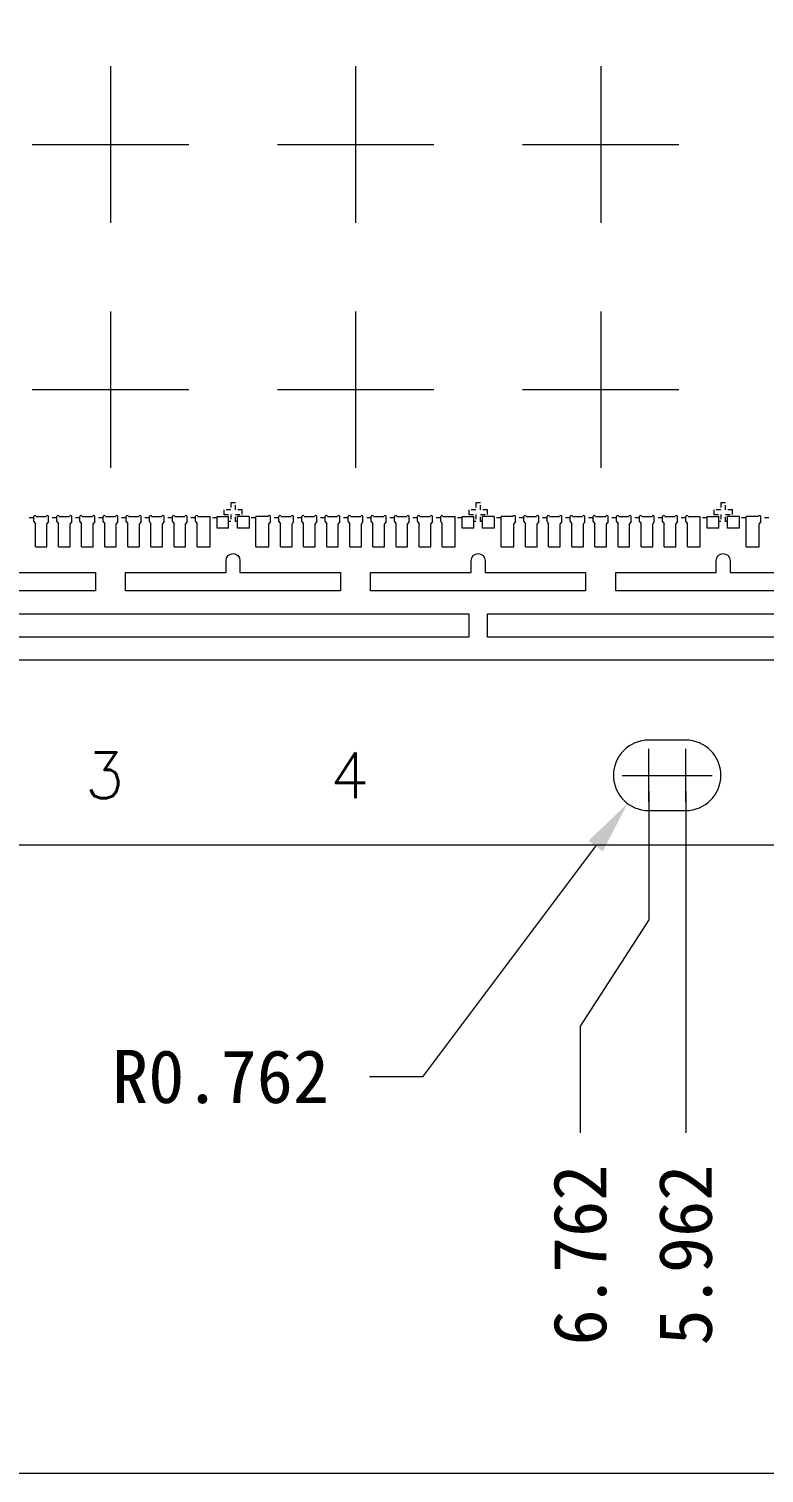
# Model space of a CAD drawing. Extents: x -6879 to 1236, y -1283 to -95.
# Drawn here: x -6776.23 to -6760.33, y -1158.14 to -1126.91 of the extents above; entities that cross this region are included whole.
import ezdxf

# ---------------------------------------------------------------- set-up
doc = ezdxf.new("R2010")
doc.units = 0
doc.header["$LTSCALE"] = 5
doc.header["$MEASUREMENT"] = 0
doc.header["$PDMODE"] = 3
for name, pattern in [('0', [0]), ('CENTER', [2, 1.25, -0.25, 0.25, -0.25]), ('HIDDEN', [0.375, 0.25, -0.125])]:
    doc.linetypes.add(name, pattern=pattern)
doc.layers.get('Defpoints').update_dxf_attribs({"linetype": 'CONTINUOUS'})
for name, color, linetype in [('1', 7, 'CONTINUOUS'), ('1D', 4, 'CONTINUOUS'), ('\\M+5B1EA\\M+5D7A2', 4, '0')]:
    doc.layers.add(name, color=color, linetype=linetype)
doc.layers.add('center', color=1, linetype='CONTINUOUS', lineweight=18)
doc.styles.add('\\M+5CBCE\\M+5CCE5', font='SimSun.ttf')
doc.styles.add('SIMPLEX', font='SIMPLEX')
doc.dimstyles.get("Standard").update_dxf_attribs({"dimscale": 0.12, "dimtxt": 1, "dimasz": 1, "dimexe": 0.3, "dimexo": 0.3, "dimgap": 0.3, "dimtad": 0, "dimdec": 3, "dimzin": 0, "dimdsep": 46, "dimtxsty": 'SIMPLEX', "dimcen": 0.5, "dimclrd": 256, "dimclre": 256, "dimclrt": 256, "dimadec": 0, "dimazin": 0, "dimtfac": 1, "dimtdec": 3, "dimtofl": 0, "dimtmove": 0, "dimatfit": 0, "dimfxl": 0, "dimtolj": 1, "dimtzin": 0, "dimlwd": -1, "dimlwe": -1, "dimarcsym": 0})

# ---------------------------------------------------------------- blocks, each defined once
blk = doc.blocks.new('*D62')
at = {"layer": '\\M+5B1EA\\M+5D7A2', "linetype": 'Continuous', "lineweight": 5}
for p, q in [((-6790.819, -1140.6), (-6790.819, -1149.597)), ((-6790.819, -1149.597), (-6789.361, -1149.837)), ((-6789.361, -1149.837), (-6789.361, -1150.077))]:
    blk.add_line(p, q, dxfattribs=at)
at = {"layer": 'Defpoints', "color": 0}
for p in [(-6756.069, -1068.076), (-6790.819, -1140.564), (-6789.361, -1150.077)]:
    blk.add_point(p, dxfattribs=at)
at = {"layer": '\\M+5B1EA\\M+5D7A2', "lineweight": 5, "insert": (-6789.361, -1152.097), "char_height": 0.96, "attachment_point": 5, "rotation": 90, "style": '\\M+5CBCE\\M+5CCE5'}
blk.add_mtext('\\A1;34.750', dxfattribs=at)

msp = doc.modelspace()

# ---------------------------------------------------------------- linework, layer by layer
at = {"layer": '1', "lineweight": 5}
for p, q in [((-6776.1289, -1137.5635, -0.0291), (-6776.1289, -1137.4585, -0.0291)), ((-6776.1289, -1137.5635, -0.0291), (-6776.0939, -1137.6135, -0.0291)), ((-6776.0789, -1137.4585, -0.0291), (-6775.8589, -1137.4585, -0.0291)), ((-6775.8089, -1137.5635, -0.0291), (-6775.8439, -1137.6135, -0.0291)), ((-6775.8089, -1137.5635, -0.0291), (-6775.8089, -1137.4585, -0.0291)), ((-6775.6289, -1137.5635, -0.0291), (-6775.6289, -1137.4585, -0.0291)), ((-6775.6289, -1137.5635, -0.0291), (-6775.5939, -1137.6135, -0.0291)), ((-6775.5789, -1137.4585, -0.0291), (-6775.3589, -1137.4585, -0.0291)), ((-6775.3089, -1137.5635, -0.0291), (-6775.3439, -1137.6135, -0.0291)), ((-6775.3089, -1137.5635, -0.0291), (-6775.3089, -1137.4585, -0.0291)), ((-6775.1289, -1137.5635, -0.0291), (-6775.1289, -1137.4585, -0.0291)), ((-6775.1289, -1137.5635, -0.0291), (-6775.0939, -1137.6135, -0.0291)), ((-6775.0789, -1137.4585, -0.0291), (-6774.8589, -1137.4585, -0.0291)), ((-6774.8089, -1137.5635, -0.0291), (-6774.8439, -1137.6135, -0.0291)), ((-6774.8089, -1137.5635, -0.0291), (-6774.8089, -1137.4585, -0.0291)), ((-6774.6289, -1137.5635, -0.0291), (-6774.6289, -1137.4585, -0.0291)), ((-6774.6289, -1137.5635, -0.0291), (-6774.5939, -1137.6135, -0.0291)), ((-6774.5789, -1137.4585, -0.0291), (-6774.3589, -1137.4585, -0.0291)), ((-6774.3089, -1137.5635, -0.0291), (-6774.3439, -1137.6135, -0.0291)), ((-6774.3089, -1137.5635, -0.0291), (-6774.3089, -1137.4585, -0.0291)), ((-6774.1289, -1137.5635, -0.0291), (-6774.1289, -1137.4585, -0.0291)), ((-6774.1289, -1137.5635, -0.0291), (-6774.0939, -1137.6135, -0.0291)), ((-6774.0789, -1137.4585, -0.0291), (-6773.8589, -1137.4585, -0.0291)), ((-6773.8089, -1137.5635, -0.0291), (-6773.8439, -1137.6135, -0.0291)), ((-6773.8089, -1137.5635, -0.0291), (-6773.8089, -1137.4585, -0.0291)), ((-6773.6289, -1137.5635, -0.0291), (-6773.6289, -1137.4585, -0.0291)), ((-6773.6289, -1137.5635, -0.0291), (-6773.5939, -1137.6135, -0.0291)), ((-6773.5789, -1137.4585, -0.0291), (-6773.3589, -1137.4585, -0.0291)), ((-6773.3089, -1137.5635, -0.0291), (-6773.3439, -1137.6135, -0.0291)), ((-6773.3089, -1137.5635, -0.0291), (-6773.3089, -1137.4585, -0.0291)), ((-6773.1289, -1137.5635, -0.0291), (-6773.1289, -1137.4585, -0.0291)), ((-6773.1289, -1137.5635, -0.0291), (-6773.0939, -1137.6135, -0.0291)), ((-6773.0789, -1137.4585, -0.0291), (-6772.8589, -1137.4585, -0.0291)), ((-6772.8089, -1137.5635, -0.0291), (-6772.8439, -1137.6135, -0.0291)), ((-6772.8089, -1137.5635, -0.0291), (-6772.8089, -1137.4585, -0.0291)), ((-6772.6289, -1137.5635, -0.0291), (-6772.6289, -1137.4585, -0.0291)), ((-6772.6289, -1137.5635, -0.0291), (-6772.5939, -1137.6135, -0.0291)), ((-6772.5789, -1137.4585, -0.0291), (-6772.3139, -1137.4585, -0.0291)), ((-6772.3139, -1138.1135, -0.0291), (-6772.3139, -1137.4585, -0.0291)), ((-6772.1639, -1137.4585, -0.0291), (-6771.9139, -1137.4585, -0.0291)), ((-6771.9139, -1137.7085, -0.0291), (-6771.9139, -1137.4585, -0.0291)), ((-6771.7239, -1137.7085, -0.0291), (-6771.7239, -1137.4585, -0.0291)), ((-6771.4739, -1137.4585, -0.0291), (-6771.7239, -1137.4585, -0.0291)), ((-6771.3239, -1138.1135, -0.0291), (-6771.3239, -1137.4585, -0.0291)), ((-6771.0589, -1137.4585, -0.0291), (-6771.3239, -1137.4585, -0.0291)), ((-6771.0089, -1137.5635, -0.0291), (-6771.0439, -1137.6135, -0.0291)), ((-6771.0089, -1137.5635, -0.0291), (-6771.0089, -1137.4585, -0.0291)), ((-6770.8289, -1137.5635, -0.0291), (-6770.8289, -1137.4585, -0.0291)), ((-6770.8289, -1137.5635, -0.0291), (-6770.7939, -1137.6135, -0.0291)), ((-6770.7789, -1137.4585, -0.0291), (-6770.5589, -1137.4585, -0.0291)), ((-6770.5089, -1137.5635, -0.0291), (-6770.5439, -1137.6135, -0.0291)), ((-6770.5089, -1137.5635, -0.0291), (-6770.5089, -1137.4585, -0.0291)), ((-6770.3289, -1137.5635, -0.0291), (-6770.3289, -1137.4585, -0.0291)), ((-6770.3289, -1137.5635, -0.0291), (-6770.2939, -1137.6135, -0.0291)), ((-6770.2789, -1137.4585, -0.0291), (-6770.0589, -1137.4585, -0.0291)), ((-6770.0089, -1137.5635, -0.0291), (-6770.0439, -1137.6135, -0.0291)), ((-6770.0089, -1137.5635, -0.0291), (-6770.0089, -1137.4585, -0.0291)), ((-6769.8289, -1137.5635, -0.0291), (-6769.8289, -1137.4585, -0.0291)), ((-6769.8289, -1137.5635, -0.0291), (-6769.7939, -1137.6135, -0.0291)), ((-6769.7789, -1137.4585, -0.0291), (-6769.5589, -1137.4585, -0.0291)), ((-6769.5089, -1137.5635, -0.0291), (-6769.5439, -1137.6135, -0.0291)), ((-6769.5089, -1137.5635, -0.0291), (-6769.5089, -1137.4585, -0.0291)), ((-6769.3289, -1137.5635, -0.0291), (-6769.3289, -1137.4585, -0.0291)), ((-6769.3289, -1137.5635, -0.0291), (-6769.2939, -1137.6135, -0.0291)), ((-6769.2789, -1137.4585, -0.0291), (-6769.0589, -1137.4585, -0.0291)), ((-6769.0089, -1137.5635, -0.0291), (-6769.0439, -1137.6135, -0.0291)), ((-6769.0089, -1137.5635, -0.0291), (-6769.0089, -1137.4585, -0.0291)), ((-6768.8289, -1137.5635, -0.0291), (-6768.8289, -1137.4585, -0.0291)), ((-6768.8289, -1137.5635, -0.0291), (-6768.7939, -1137.6135, -0.0291)), ((-6768.7789, -1137.4585, -0.0291), (-6768.5589, -1137.4585, -0.0291)), ((-6768.5089, -1137.5635, -0.0291), (-6768.5439, -1137.6135, -0.0291)), ((-6768.5089, -1137.5635, -0.0291), (-6768.5089, -1137.4585, -0.0291)), ((-6768.3289, -1137.5635, -0.0291), (-6768.3289, -1137.4585, -0.0291)), ((-6768.3289, -1137.5635, -0.0291), (-6768.2939, -1137.6135, -0.0291)), ((-6768.2789, -1137.4585, -0.0291), (-6768.0589, -1137.4585, -0.0291)), ((-6768.0089, -1137.5635, -0.0291), (-6768.0439, -1137.6135, -0.0291)), ((-6768.0089, -1137.5635, -0.0291), (-6768.0089, -1137.4585, -0.0291)), ((-6767.8289, -1137.5635, -0.0291), (-6767.8289, -1137.4585, -0.0291)), ((-6767.8289, -1137.5635, -0.0291), (-6767.7939, -1137.6135, -0.0291)), ((-6767.7789, -1137.4585, -0.0291), (-6767.5589, -1137.4585, -0.0291)), ((-6767.5089, -1137.5635, -0.0291), (-6767.5439, -1137.6135, -0.0291)), ((-6767.5089, -1137.5635, -0.0291), (-6767.5089, -1137.4585, -0.0291)), ((-6767.3289, -1137.5635, -0.0291), (-6767.3289, -1137.4585, -0.0291)), ((-6767.3289, -1137.5635, -0.0291), (-6767.2939, -1137.6135, -0.0291)), ((-6767.2789, -1137.4585, -0.0291), (-6767.0139, -1137.4585, -0.0291)), ((-6767.0139, -1138.1135, -0.0291), (-6767.0139, -1137.4585, -0.0291)), ((-6766.8639, -1137.4585, -0.0291), (-6766.6139, -1137.4585, -0.0291)), ((-6766.6139, -1137.7085, -0.0291), (-6766.6139, -1137.4585, -0.0291)), ((-6766.4239, -1137.7085, -0.0291), (-6766.4239, -1137.4585, -0.0291)), ((-6766.1739, -1137.4585, -0.0291), (-6766.4239, -1137.4585, -0.0291)), ((-6766.0239, -1138.1135, -0.0291), (-6766.0239, -1137.4585, -0.0291)), ((-6765.7589, -1137.4585, -0.0291), (-6766.0239, -1137.4585, -0.0291)), ((-6765.7089, -1137.5635, -0.0291), (-6765.7439, -1137.6135, -0.0291)), ((-6765.7089, -1137.5635, -0.0291), (-6765.7089, -1137.4585, -0.0291)), ((-6765.5289, -1137.5635, -0.0291), (-6765.5289, -1137.4585, -0.0291)), ((-6765.5289, -1137.5635, -0.0291), (-6765.4939, -1137.6135, -0.0291)), ((-6765.4789, -1137.4585, -0.0291), (-6765.2589, -1137.4585, -0.0291)), ((-6765.2089, -1137.5635, -0.0291), (-6765.2439, -1137.6135, -0.0291)), ((-6765.2089, -1137.5635, -0.0291), (-6765.2089, -1137.4585, -0.0291)), ((-6765.0289, -1137.5635, -0.0291), (-6765.0289, -1137.4585, -0.0291)), ((-6765.0289, -1137.5635, -0.0291), (-6764.9939, -1137.6135, -0.0291)), ((-6764.9789, -1137.4585, -0.0291), (-6764.7589, -1137.4585, -0.0291)), ((-6764.7089, -1137.5635, -0.0291), (-6764.7439, -1137.6135, -0.0291)), ((-6764.7089, -1137.5635, -0.0291), (-6764.7089, -1137.4585, -0.0291)), ((-6764.5289, -1137.5635, -0.0291), (-6764.5289, -1137.4585, -0.0291)), ((-6764.5289, -1137.5635, -0.0291), (-6764.4939, -1137.6135, -0.0291)), ((-6764.4789, -1137.4585, -0.0291), (-6764.2589, -1137.4585, -0.0291)), ((-6764.2089, -1137.5635, -0.0291), (-6764.2439, -1137.6135, -0.0291)), ((-6764.2089, -1137.5635, -0.0291), (-6764.2089, -1137.4585, -0.0291)), ((-6764.0289, -1137.5635, -0.0291), (-6764.0289, -1137.4585, -0.0291)), ((-6764.0289, -1137.5635, -0.0291), (-6763.9939, -1137.6135, -0.0291)), ((-6763.9789, -1137.4585, -0.0291), (-6763.7589, -1137.4585, -0.0291)), ((-6763.7089, -1137.5635, -0.0291), (-6763.7439, -1137.6135, -0.0291)), ((-6763.7089, -1137.5635, -0.0291), (-6763.7089, -1137.4585, -0.0291)), ((-6763.5289, -1137.5635, -0.0291), (-6763.5289, -1137.4585, -0.0291)), ((-6763.5289, -1137.5635, -0.0291), (-6763.4939, -1137.6135, -0.0291)), ((-6763.4789, -1137.4585, -0.0291), (-6763.2589, -1137.4585, -0.0291)), ((-6763.2089, -1137.5635, -0.0291), (-6763.2439, -1137.6135, -0.0291)), ((-6763.2089, -1137.5635, -0.0291), (-6763.2089, -1137.4585, -0.0291)), ((-6763.0289, -1137.5635, -0.0291), (-6763.0289, -1137.4585, -0.0291)), ((-6763.0289, -1137.5635, -0.0291), (-6762.9939, -1137.6135, -0.0291)), ((-6762.9789, -1137.4585, -0.0291), (-6762.7589, -1137.4585, -0.0291)), ((-6762.7089, -1137.5635, -0.0291), (-6762.7439, -1137.6135, -0.0291)), ((-6762.7089, -1137.5635, -0.0291), (-6762.7089, -1137.4585, -0.0291)), ((-6762.5289, -1137.5635, -0.0291), (-6762.5289, -1137.4585, -0.0291)), ((-6762.5289, -1137.5635, -0.0291), (-6762.4939, -1137.6135, -0.0291)), ((-6762.4789, -1137.4585, -0.0291), (-6762.2589, -1137.4585, -0.0291)), ((-6762.2089, -1137.5635, -0.0291), (-6762.2439, -1137.6135, -0.0291)), ((-6762.2089, -1137.5635, -0.0291), (-6762.2089, -1137.4585, -0.0291)), ((-6762.0289, -1137.5635, -0.0291), (-6762.0289, -1137.4585, -0.0291)), ((-6762.0289, -1137.5635, -0.0291), (-6761.9939, -1137.6135, -0.0291)), ((-6761.9789, -1137.4585, -0.0291), (-6761.7139, -1137.4585, -0.0291)), ((-6761.7139, -1138.1135, -0.0291), (-6761.7139, -1137.4585, -0.0291)), ((-6761.5639, -1137.4585, -0.0291), (-6761.3139, -1137.4585, -0.0291)), ((-6761.3139, -1137.7085, -0.0291), (-6761.3139, -1137.4585, -0.0291)), ((-6761.1239, -1137.7085, -0.0291), (-6761.1239, -1137.4585, -0.0291)), ((-6760.8739, -1137.4585, -0.0291), (-6761.1239, -1137.4585, -0.0291)), ((-6760.7239, -1138.1135, -0.0291), (-6760.7239, -1137.4585, -0.0291)), ((-6760.4589, -1137.4585, -0.0291), (-6760.7239, -1137.4585, -0.0291)), ((-6760.4089, -1137.5635, -0.0291), (-6760.4439, -1137.6135, -0.0291)), ((-6760.4089, -1137.5635, -0.0291), (-6760.4089, -1137.4585, -0.0291))]:
    msp.add_line(p, q, dxfattribs=at)
at = {"layer": '1', "color": 7, "lineweight": 5}
for p, q in [((-6776.0939, -1138.1135, -0.0291), (-6776.0939, -1137.6135, -0.0291)), ((-6775.8439, -1138.1135, -0.0291), (-6775.8439, -1137.6135, -0.0291)), ((-6775.5939, -1138.1135, -0.0291), (-6775.5939, -1137.6135, -0.0291)), ((-6775.3439, -1138.1135, -0.0291), (-6775.3439, -1137.6135, -0.0291)), ((-6775.0939, -1138.1135, -0.0291), (-6775.0939, -1137.6135, -0.0291)), ((-6774.8439, -1138.1135, -0.0291), (-6774.8439, -1137.6135, -0.0291)), ((-6774.5939, -1138.1135, -0.0291), (-6774.5939, -1137.6135, -0.0291)), ((-6774.3439, -1138.1135, -0.0291), (-6774.3439, -1137.6135, -0.0291)), ((-6774.0939, -1138.1135, -0.0291), (-6774.0939, -1137.6135, -0.0291)), ((-6773.8439, -1138.1135, -0.0291), (-6773.8439, -1137.6135, -0.0291)), ((-6773.5939, -1138.1135, -0.0291), (-6773.5939, -1137.6135, -0.0291)), ((-6773.3439, -1138.1135, -0.0291), (-6773.3439, -1137.6135, -0.0291)), ((-6773.0939, -1138.1135, -0.0291), (-6773.0939, -1137.6135, -0.0291)), ((-6772.8439, -1138.1135, -0.0291), (-6772.8439, -1137.6135, -0.0291)), ((-6772.5939, -1138.1135, -0.0291), (-6772.5939, -1137.6135, -0.0291)), ((-6771.0439, -1138.1135, -0.0291), (-6771.0439, -1137.6135, -0.0291)), ((-6770.7939, -1138.1135, -0.0291), (-6770.7939, -1137.6135, -0.0291)), ((-6770.5439, -1138.1135, -0.0291), (-6770.5439, -1137.6135, -0.0291)), ((-6770.2939, -1138.1135, -0.0291), (-6770.2939, -1137.6135, -0.0291)), ((-6770.0439, -1138.1135, -0.0291), (-6770.0439, -1137.6135, -0.0291)), ((-6769.7939, -1138.1135, -0.0291), (-6769.7939, -1137.6135, -0.0291)), ((-6769.5439, -1138.1135, -0.0291), (-6769.5439, -1137.6135, -0.0291)), ((-6769.2939, -1138.1135, -0.0291), (-6769.2939, -1137.6135, -0.0291)), ((-6769.0439, -1138.1135, -0.0291), (-6769.0439, -1137.6135, -0.0291)), ((-6768.7939, -1138.1135, -0.0291), (-6768.7939, -1137.6135, -0.0291)), ((-6768.5439, -1138.1135, -0.0291), (-6768.5439, -1137.6135, -0.0291)), ((-6768.2939, -1138.1135, -0.0291), (-6768.2939, -1137.6135, -0.0291)), ((-6768.0439, -1138.1135, -0.0291), (-6768.0439, -1137.6135, -0.0291)), ((-6767.7939, -1138.1135, -0.0291), (-6767.7939, -1137.6135, -0.0291)), ((-6767.5439, -1138.1135, -0.0291), (-6767.5439, -1137.6135, -0.0291)), ((-6767.2939, -1138.1135, -0.0291), (-6767.2939, -1137.6135, -0.0291)), ((-6765.7439, -1138.1135, -0.0291), (-6765.7439, -1137.6135, -0.0291)), ((-6765.4939, -1138.1135, -0.0291), (-6765.4939, -1137.6135, -0.0291)), ((-6765.2439, -1138.1135, -0.0291), (-6765.2439, -1137.6135, -0.0291)), ((-6764.9939, -1138.1135, -0.0291), (-6764.9939, -1137.6135, -0.0291)), ((-6764.7439, -1138.1135, -0.0291), (-6764.7439, -1137.6135, -0.0291)), ((-6764.4939, -1138.1135, -0.0291), (-6764.4939, -1137.6135, -0.0291)), ((-6764.2439, -1138.1135, -0.0291), (-6764.2439, -1137.6135, -0.0291)), ((-6763.9939, -1138.1135, -0.0291), (-6763.9939, -1137.6135, -0.0291)), ((-6763.7439, -1138.1135, -0.0291), (-6763.7439, -1137.6135, -0.0291)), ((-6763.4939, -1138.1135, -0.0291), (-6763.4939, -1137.6135, -0.0291)), ((-6763.2439, -1138.1135, -0.0291), (-6763.2439, -1137.6135, -0.0291)), ((-6762.9939, -1138.1135, -0.0291), (-6762.9939, -1137.6135, -0.0291)), ((-6762.7439, -1138.1135, -0.0291), (-6762.7439, -1137.6135, -0.0291)), ((-6762.4939, -1138.1135, -0.0291), (-6762.4939, -1137.6135, -0.0291)), ((-6762.2439, -1138.1135, -0.0291), (-6762.2439, -1137.6135, -0.0291)), ((-6761.9939, -1138.1135, -0.0291), (-6761.9939, -1137.6135, -0.0291)), ((-6760.4439, -1138.1135, -0.0291), (-6760.4439, -1137.6135, -0.0291)), ((-6776.0939, -1138.1135, -0.0291), (-6775.8439, -1138.1135, -0.0291)), ((-6775.5939, -1138.1135, -0.0291), (-6775.3439, -1138.1135, -0.0291)), ((-6775.0939, -1138.1135, -0.0291), (-6774.8439, -1138.1135, -0.0291)), ((-6774.5939, -1138.1135, -0.0291), (-6774.3439, -1138.1135, -0.0291)), ((-6774.0939, -1138.1135, -0.0291), (-6773.8439, -1138.1135, -0.0291)), ((-6773.5939, -1138.1135, -0.0291), (-6773.3439, -1138.1135, -0.0291)), ((-6773.0939, -1138.1135, -0.0291), (-6772.8439, -1138.1135, -0.0291)), ((-6772.5939, -1138.1135, -0.0291), (-6772.3139, -1138.1135, -0.0291)), ((-6771.3239, -1138.1135, -0.0291), (-6771.0439, -1138.1135, -0.0291)), ((-6770.7939, -1138.1135, -0.0291), (-6770.5439, -1138.1135, -0.0291)), ((-6770.2939, -1138.1135, -0.0291), (-6770.0439, -1138.1135, -0.0291)), ((-6769.7939, -1138.1135, -0.0291), (-6769.5439, -1138.1135, -0.0291)), ((-6769.2939, -1138.1135, -0.0291), (-6769.0439, -1138.1135, -0.0291)), ((-6768.7939, -1138.1135, -0.0291), (-6768.5439, -1138.1135, -0.0291)), ((-6768.2939, -1138.1135, -0.0291), (-6768.0439, -1138.1135, -0.0291)), ((-6767.7939, -1138.1135, -0.0291), (-6767.5439, -1138.1135, -0.0291)), ((-6767.2939, -1138.1135, -0.0291), (-6767.0139, -1138.1135, -0.0291)), ((-6766.0239, -1138.1135, -0.0291), (-6765.7439, -1138.1135, -0.0291)), ((-6765.4939, -1138.1135, -0.0291), (-6765.2439, -1138.1135, -0.0291)), ((-6764.9939, -1138.1135, -0.0291), (-6764.7439, -1138.1135, -0.0291)), ((-6764.4939, -1138.1135, -0.0291), (-6764.2439, -1138.1135, -0.0291)), ((-6763.9939, -1138.1135, -0.0291), (-6763.7439, -1138.1135, -0.0291)), ((-6763.4939, -1138.1135, -0.0291), (-6763.2439, -1138.1135, -0.0291)), ((-6762.9939, -1138.1135, -0.0291), (-6762.7439, -1138.1135, -0.0291)), ((-6762.4939, -1138.1135, -0.0291), (-6762.2439, -1138.1135, -0.0291)), ((-6761.9939, -1138.1135, -0.0291), (-6761.7139, -1138.1135, -0.0291)), ((-6760.7239, -1138.1135, -0.0291), (-6760.4439, -1138.1135, -0.0291))]:
    msp.add_line(p, q, dxfattribs=at)
at = {"layer": '1', "color": 1, "lineweight": 5, "elevation": -0.0291}
msp.add_lwpolyline([(-6718.8189, -1144.5635), (-6794.3189, -1144.5635), (-6795.3189, -1143.5635), (-6795.3189, -1133.0635), (-6794.7189, -1133.0635, 0.4142136), (-6794.3189, -1132.6635), (-6794.3189, -1113.4635, 0.4142136), (-6794.7189, -1113.0635), (-6795.3189, -1113.0635), (-6795.3189, -1098.0635), (-6794.7189, -1098.0635, 0.4142136), (-6794.3189, -1097.6635), (-6794.3189, -1078.4635, 0.4142136), (-6794.7189, -1078.0635), (-6795.3189, -1078.0635), (-6795.3189, -1067.5635), (-6794.3189, -1066.5635), (-6718.8189, -1066.5635)], format="xyb", dxfattribs=at)
at = {"layer": '1', "lineweight": 5, "elevation": -0.0291}
for points in [[(-6771.9139, -1137.7085), (-6772.1639, -1137.7085), (-6772.1639, -1137.4585)], [(-6771.4739, -1137.4585), (-6771.4739, -1137.7085), (-6771.7239, -1137.7085)], [(-6766.6139, -1137.7085), (-6766.8639, -1137.7085), (-6766.8639, -1137.4585)], [(-6766.1739, -1137.4585), (-6766.1739, -1137.7085), (-6766.4239, -1137.7085)], [(-6761.3139, -1137.7085), (-6761.5639, -1137.7085), (-6761.5639, -1137.4585)], [(-6760.8739, -1137.4585), (-6760.8739, -1137.7085), (-6761.1239, -1137.7085)]]:
    msp.add_lwpolyline(points, dxfattribs=at)
for points in [[(-6777.2689, -1138.4085, -1), (-6776.9689, -1138.4085), (-6776.9689, -1138.6635), (-6774.7939, -1138.6635), (-6774.7939, -1139.0635), (-6779.4439, -1139.0635), (-6779.4439, -1138.6635), (-6777.2689, -1138.6635)], [(-6771.9689, -1138.4085, -1), (-6771.6689, -1138.4085), (-6771.6689, -1138.6635), (-6769.4939, -1138.6635), (-6769.4939, -1139.0635), (-6774.1439, -1139.0635), (-6774.1439, -1138.6635), (-6771.9689, -1138.6635)], [(-6766.6689, -1138.4085, -1), (-6766.3689, -1138.4085), (-6766.3689, -1138.6635), (-6764.1939, -1138.6635), (-6764.1939, -1139.0635), (-6768.8439, -1139.0635), (-6768.8439, -1138.6635), (-6766.6689, -1138.6635)], [(-6761.3689, -1138.4085, -1), (-6761.0689, -1138.4085), (-6761.0689, -1138.6635), (-6758.8939, -1138.6635), (-6758.8939, -1139.0635), (-6763.5439, -1139.0635), (-6763.5439, -1138.6635), (-6761.3689, -1138.6635)], [(-6762.0309, -1143.8135, 1), (-6762.0309, -1142.2895), (-6762.8309, -1142.2895, 1), (-6762.8309, -1143.8135)]]:
    msp.add_lwpolyline(points, format="xyb", close=True, dxfattribs=at)
for points in [[(-6776.9189, -1139.5635), (-6766.7189, -1139.5635), (-6766.7189, -1140.0635), (-6776.9189, -1140.0635)], [(-6766.3189, -1139.5635), (-6756.1189, -1139.5635), (-6756.1189, -1140.0635), (-6766.3189, -1140.0635)]]:
    msp.add_lwpolyline(points, close=True, dxfattribs=at)
at = {"layer": '1', "lineweight": 5}
for centre in [(-6776.1039, -1137.4585, -0.0291), (-6775.8339, -1137.4585, -0.0291), (-6775.6039, -1137.4585, -0.0291), (-6775.3339, -1137.4585, -0.0291), (-6775.1039, -1137.4585, -0.0291), (-6774.8339, -1137.4585, -0.0291), (-6774.6039, -1137.4585, -0.0291), (-6774.3339, -1137.4585, -0.0291), (-6774.1039, -1137.4585, -0.0291), (-6773.8339, -1137.4585, -0.0291), (-6773.6039, -1137.4585, -0.0291), (-6773.3339, -1137.4585, -0.0291), (-6773.1039, -1137.4585, -0.0291), (-6772.8339, -1137.4585, -0.0291), (-6772.6039, -1137.4585, -0.0291), (-6771.0339, -1137.4585, -0.0291), (-6770.8039, -1137.4585, -0.0291), (-6770.5339, -1137.4585, -0.0291), (-6770.3039, -1137.4585, -0.0291), (-6770.0339, -1137.4585, -0.0291), (-6769.8039, -1137.4585, -0.0291), (-6769.5339, -1137.4585, -0.0291), (-6769.3039, -1137.4585, -0.0291), (-6769.0339, -1137.4585, -0.0291), (-6768.8039, -1137.4585, -0.0291), (-6768.5339, -1137.4585, -0.0291), (-6768.3039, -1137.4585, -0.0291), (-6768.0339, -1137.4585, -0.0291), (-6767.8039, -1137.4585, -0.0291), (-6767.5339, -1137.4585, -0.0291), (-6767.3039, -1137.4585, -0.0291), (-6765.7339, -1137.4585, -0.0291), (-6765.5039, -1137.4585, -0.0291), (-6765.2339, -1137.4585, -0.0291), (-6765.0039, -1137.4585, -0.0291), (-6764.7339, -1137.4585, -0.0291), (-6764.5039, -1137.4585, -0.0291), (-6764.2339, -1137.4585, -0.0291), (-6764.0039, -1137.4585, -0.0291), (-6763.7339, -1137.4585, -0.0291), (-6763.5039, -1137.4585, -0.0291), (-6763.2339, -1137.4585, -0.0291), (-6763.0039, -1137.4585, -0.0291), (-6762.7339, -1137.4585, -0.0291), (-6762.5039, -1137.4585, -0.0291), (-6762.2339, -1137.4585, -0.0291), (-6762.0039, -1137.4585, -0.0291), (-6760.4339, -1137.4585, -0.0291)]:
    msp.add_arc(centre, 0.025, 360, 180, dxfattribs=at)
at = {"layer": '1D', "linetype": 'HIDDEN', "lineweight": 5, "ltscale": 0.02}
for p, q in [((-6776.1289, -1137.4835, -0.0291), (-6776.3089, -1137.4835, -0.0291)), ((-6775.6289, -1137.4835, -0.0291), (-6775.8089, -1137.4835, -0.0291)), ((-6775.1289, -1137.4835, -0.0291), (-6775.3089, -1137.4835, -0.0291)), ((-6774.6289, -1137.4835, -0.0291), (-6774.8089, -1137.4835, -0.0291)), ((-6774.1289, -1137.4835, -0.0291), (-6774.3089, -1137.4835, -0.0291)), ((-6773.6289, -1137.4835, -0.0291), (-6773.8089, -1137.4835, -0.0291)), ((-6773.1289, -1137.4835, -0.0291), (-6773.3089, -1137.4835, -0.0291)), ((-6772.6289, -1137.4835, -0.0291), (-6772.8089, -1137.4835, -0.0291)), ((-6772.1639, -1137.4835, -0.0291), (-6772.3139, -1137.4835, -0.0291)), ((-6771.3239, -1137.4835, -0.0291), (-6771.4739, -1137.4835, -0.0291)), ((-6770.8289, -1137.4835, -0.0291), (-6771.0089, -1137.4835, -0.0291)), ((-6770.3289, -1137.4835, -0.0291), (-6770.5089, -1137.4835, -0.0291)), ((-6769.8289, -1137.4835, -0.0291), (-6770.0089, -1137.4835, -0.0291)), ((-6769.3289, -1137.4835, -0.0291), (-6769.5089, -1137.4835, -0.0291)), ((-6768.8289, -1137.4835, -0.0291), (-6769.0089, -1137.4835, -0.0291)), ((-6768.3289, -1137.4835, -0.0291), (-6768.5089, -1137.4835, -0.0291)), ((-6767.8289, -1137.4835, -0.0291), (-6768.0089, -1137.4835, -0.0291)), ((-6767.3289, -1137.4835, -0.0291), (-6767.5089, -1137.4835, -0.0291)), ((-6766.8639, -1137.4835, -0.0291), (-6767.0139, -1137.4835, -0.0291)), ((-6766.0239, -1137.4835, -0.0291), (-6766.1739, -1137.4835, -0.0291)), ((-6765.5289, -1137.4835, -0.0291), (-6765.7089, -1137.4835, -0.0291)), ((-6765.0289, -1137.4835, -0.0291), (-6765.2089, -1137.4835, -0.0291)), ((-6764.5289, -1137.4835, -0.0291), (-6764.7089, -1137.4835, -0.0291)), ((-6764.0289, -1137.4835, -0.0291), (-6764.2089, -1137.4835, -0.0291)), ((-6763.5289, -1137.4835, -0.0291), (-6763.7089, -1137.4835, -0.0291)), ((-6763.0289, -1137.4835, -0.0291), (-6763.2089, -1137.4835, -0.0291)), ((-6762.5289, -1137.4835, -0.0291), (-6762.7089, -1137.4835, -0.0291)), ((-6762.0289, -1137.4835, -0.0291), (-6762.2089, -1137.4835, -0.0291)), ((-6761.5639, -1137.4835, -0.0291), (-6761.7139, -1137.4835, -0.0291)), ((-6760.7239, -1137.4835, -0.0291), (-6760.8739, -1137.4835, -0.0291)), ((-6760.2289, -1137.4835, -0.0291), (-6760.4089, -1137.4835, -0.0291))]:
    msp.add_line(p, q, dxfattribs=at)
at = {"layer": '1D', "lineweight": 5}
for p, q in [((-6762.8309, -1143.6265, -0.0291), (-6762.8309, -1142.4765, -0.0291)), ((-6762.0309, -1143.6265, -0.0291), (-6762.0309, -1142.4765, -0.0291)), ((-6763.4059, -1143.0515, -0.0291), (-6762.2559, -1143.0515, -0.0291)), ((-6762.6059, -1143.0515, -0.0291), (-6761.4559, -1143.0515, -0.0291))]:
    msp.add_line(p, q, dxfattribs=at)
at = {"layer": '1D', "color": 1, "lineweight": 5, "elevation": -0.0291}
msp.add_lwpolyline([(-6718.8189, -1140.5635), (-6790.8189, -1140.5635), (-6790.8189, -1070.5635), (-6718.8189, -1070.5635)], dxfattribs=at)
at = {"layer": '1D', "linetype": 'HIDDEN', "lineweight": 5, "ltscale": 0.02, "elevation": -0.0291}
for points in [[(-6771.7239, -1137.5635), (-6771.7689, -1137.5635), (-6771.7689, -1137.4135), (-6771.6189, -1137.4135), (-6771.6189, -1137.3135), (-6771.7689, -1137.3135), (-6771.7689, -1137.1635), (-6771.8689, -1137.1635), (-6771.8689, -1137.3135), (-6772.0189, -1137.3135), (-6772.0189, -1137.4135), (-6771.8689, -1137.4135), (-6771.8689, -1137.5635), (-6771.9139, -1137.5635)], [(-6766.4239, -1137.5635), (-6766.4689, -1137.5635), (-6766.4689, -1137.4135), (-6766.3189, -1137.4135), (-6766.3189, -1137.3135), (-6766.4689, -1137.3135), (-6766.4689, -1137.1635), (-6766.5689, -1137.1635), (-6766.5689, -1137.3135), (-6766.7189, -1137.3135), (-6766.7189, -1137.4135), (-6766.5689, -1137.4135), (-6766.5689, -1137.5635), (-6766.6139, -1137.5635)], [(-6761.1239, -1137.5635), (-6761.1689, -1137.5635), (-6761.1689, -1137.4135), (-6761.0189, -1137.4135), (-6761.0189, -1137.3135), (-6761.1689, -1137.3135), (-6761.1689, -1137.1635), (-6761.2689, -1137.1635), (-6761.2689, -1137.3135), (-6761.4189, -1137.3135), (-6761.4189, -1137.4135), (-6761.2689, -1137.4135), (-6761.2689, -1137.5635), (-6761.3139, -1137.5635)]]:
    msp.add_lwpolyline(points, dxfattribs=at)
at = {"layer": '\\M+5B1EA\\M+5D7A2', "lineweight": 5}
for p, q in [((-6762.8309, -1143.3965, -0.0291), (-6762.8309, -1146.1766, -0.0291)), ((-6762.0309, -1143.3965, -0.0291), (-6762.0309, -1150.7766, -0.0291)), ((-6763.978, -1144.5812, -0.0291), (-6767.7193, -1149.5703, -0.0291)), ((-6762.8309, -1146.1766, -0.0291), (-6764.3127, -1148.4766, -0.0291)), ((-6764.3127, -1148.4766, -0.0291), (-6764.3127, -1150.7766, -0.0291)), ((-6767.7193, -1149.5703, -0.0291), (-6768.8693, -1149.5703, -0.0291)), ((-6789.8136, -1158.1366, -0.0291), (-6758.607, -1158.1366, -0.0291))]:
    msp.add_line(p, q, dxfattribs=at)
msp.add_solid([(-6764.1314, -1144.4662, -0.0291), (-6763.8247, -1144.6962, -0.0291), (-6763.2881, -1143.6611, -0.0291)], dxfattribs=at)
at = {"layer": 'center', "color": 1, "linetype": 'CENTER', "lineweight": 5}
for p, q in [((-6774.4689, -1127.7228, -0.0291), (-6774.4689, -1131.1042, -0.0291)), ((-6769.1689, -1127.7228, -0.0291), (-6769.1689, -1131.1042, -0.0291)), ((-6763.8689, -1127.7228, -0.0291), (-6763.8689, -1131.1042, -0.0291)), ((-6776.1597, -1129.4135, -0.0291), (-6772.7782, -1129.4135, -0.0291)), ((-6770.8597, -1129.4135, -0.0291), (-6767.4782, -1129.4135, -0.0291)), ((-6765.5597, -1129.4135, -0.0291), (-6762.1782, -1129.4135, -0.0291)), ((-6774.4689, -1133.0228, -0.0291), (-6774.4689, -1136.4042, -0.0291)), ((-6769.1689, -1133.0228, -0.0291), (-6769.1689, -1136.4042, -0.0291)), ((-6763.8689, -1133.0228, -0.0291), (-6763.8689, -1136.4042, -0.0291)), ((-6776.1597, -1134.7135, -0.0291), (-6772.7782, -1134.7135, -0.0291)), ((-6770.8597, -1134.7135, -0.0291), (-6767.4782, -1134.7135, -0.0291)), ((-6765.5597, -1134.7135, -0.0291), (-6762.1782, -1134.7135, -0.0291))]:
    msp.add_line(p, q, dxfattribs=at)

# ---------------------------------------------------------------- texts
at = {"layer": '\\M+5B1EA\\M+5D7A2', "lineweight": 5, "insert": (-6772.0893, -1149.5703, -0.0291), "char_height": 1.15, "attachment_point": 5, "style": '\\M+5CBCE\\M+5CCE5'}
msp.add_mtext('\\A1;R0.762', dxfattribs=at)
at = {"layer": '\\M+5B1EA\\M+5D7A2', "lineweight": 5, "char_height": 1.15, "attachment_point": 5, "rotation": 90, "style": '\\M+5CBCE\\M+5CCE5'}
for s, insert in [('\\A1;6.762', (-6764.3127, -1153.4216, -0.0291)), ('\\A1;5.962', (-6762.0309, -1153.4216, -0.0291))]:
    msp.add_mtext(s, dxfattribs=dict(at, insert=insert))
at = {"layer": 'center', "lineweight": 5, "char_height": 0.992064, "attachment_point": 5, "style": '\\M+5CBCE\\M+5CCE5'}
for s, insert in [('{\\Fsimplex|c0;3}', (-6774.5985, -1143.0515, -0.0291)), ('{\\Fsimplex|c0;4}', (-6769.2985, -1143.0515, -0.0291))]:
    msp.add_mtext(s, dxfattribs=dict(at, insert=insert))

# ---------------------------------------------------------------- dimensions: what is measured, and where the dimension line sits
at = {"layer": '\\M+5B1EA\\M+5D7A2', "lineweight": 5}
dim = msp.add_ordinate_dim(feature_location=(-6790.8189, -1140.5635, -0.0291), offset=(1.458, -9.5133), dtype=1, origin=(-6756.0689, -1068.0755, -0.0291), dimstyle='Standard', override={"dimtxt": 8, "dimtxsty": '\\M+5CBCE\\M+5CCE5', "dimtfillclr": 256, "dimlwe": 5, "dimarcsym": 2}, dxfattribs=at)
dim.commit()
dim.dimension.update_dxf_attribs({"geometry": '*D62', "text_midpoint": (-6789.361, -1152.0972, -0.0291)})

doc.saveas('drawing.dxf')
